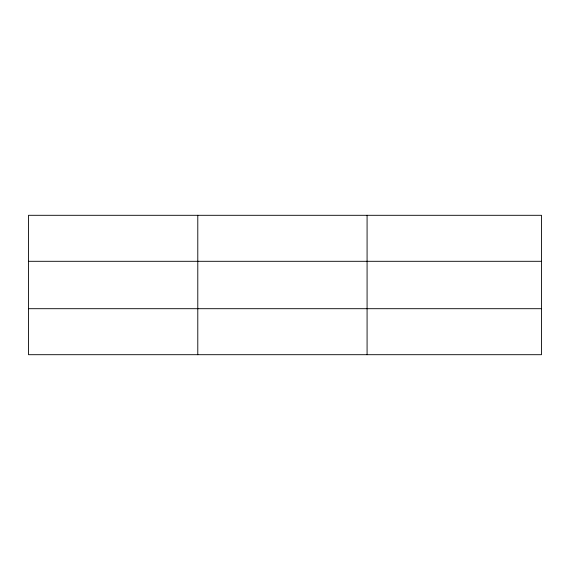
<?xml version="1.0" encoding="UTF-8"?>
<svg xmlns="http://www.w3.org/2000/svg" width="570" height="570" viewBox="0 0 570 570"><rect width="100%" height="100%" fill="white"/><g stroke="black" fill="none" stroke-linecap="round" stroke-linejoin="round"><path stroke-width="0.85" d="M197.79 354.697L197.79 215.303M367.08 354.697L367.08 215.303M541.5 308.698L541.5 354.697L28.5 354.697L28.5 215.303L541.5 215.303L541.5 308.698L28.5 308.698M28.5 261.302L541.5 261.302"/></g></svg>
